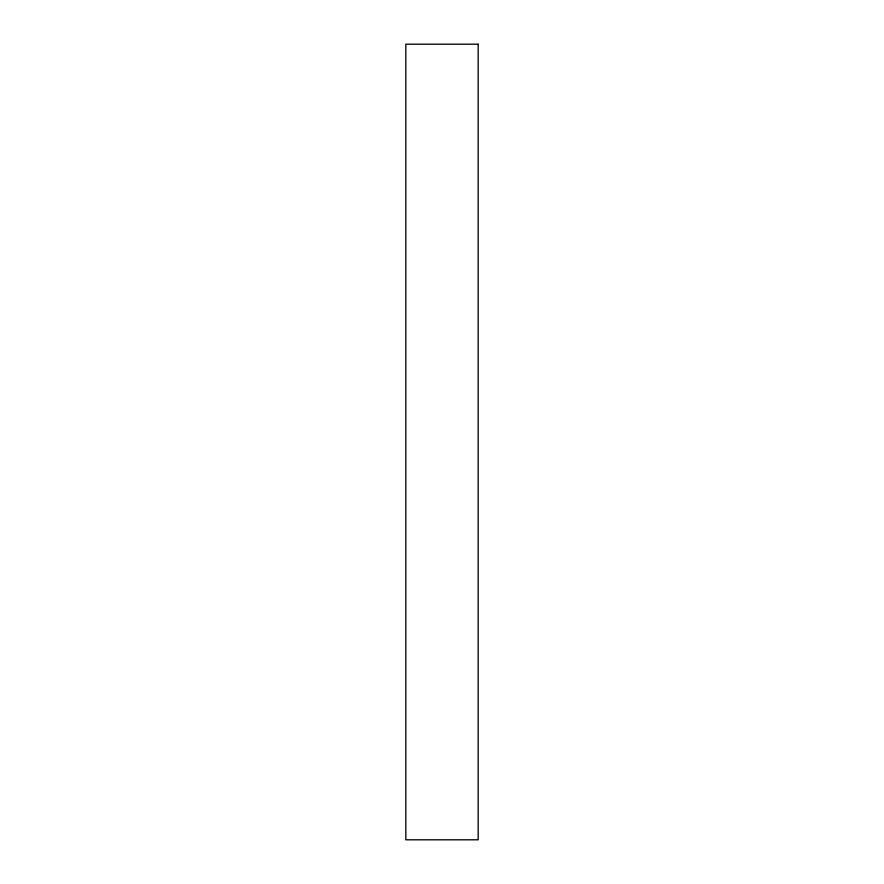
<?xml version="1.0" encoding="UTF-8"?>
<svg xmlns="http://www.w3.org/2000/svg" width="884" height="884" viewBox="0 0 884 884"><rect width="100%" height="100%" fill="white"/><g stroke="black" fill="none" stroke-linecap="round" stroke-linejoin="round"><path stroke-width="1.33" d="M478.167 44.2L405.833 44.2L405.833 839.8L478.167 839.8L478.167 44.2"/></g></svg>
